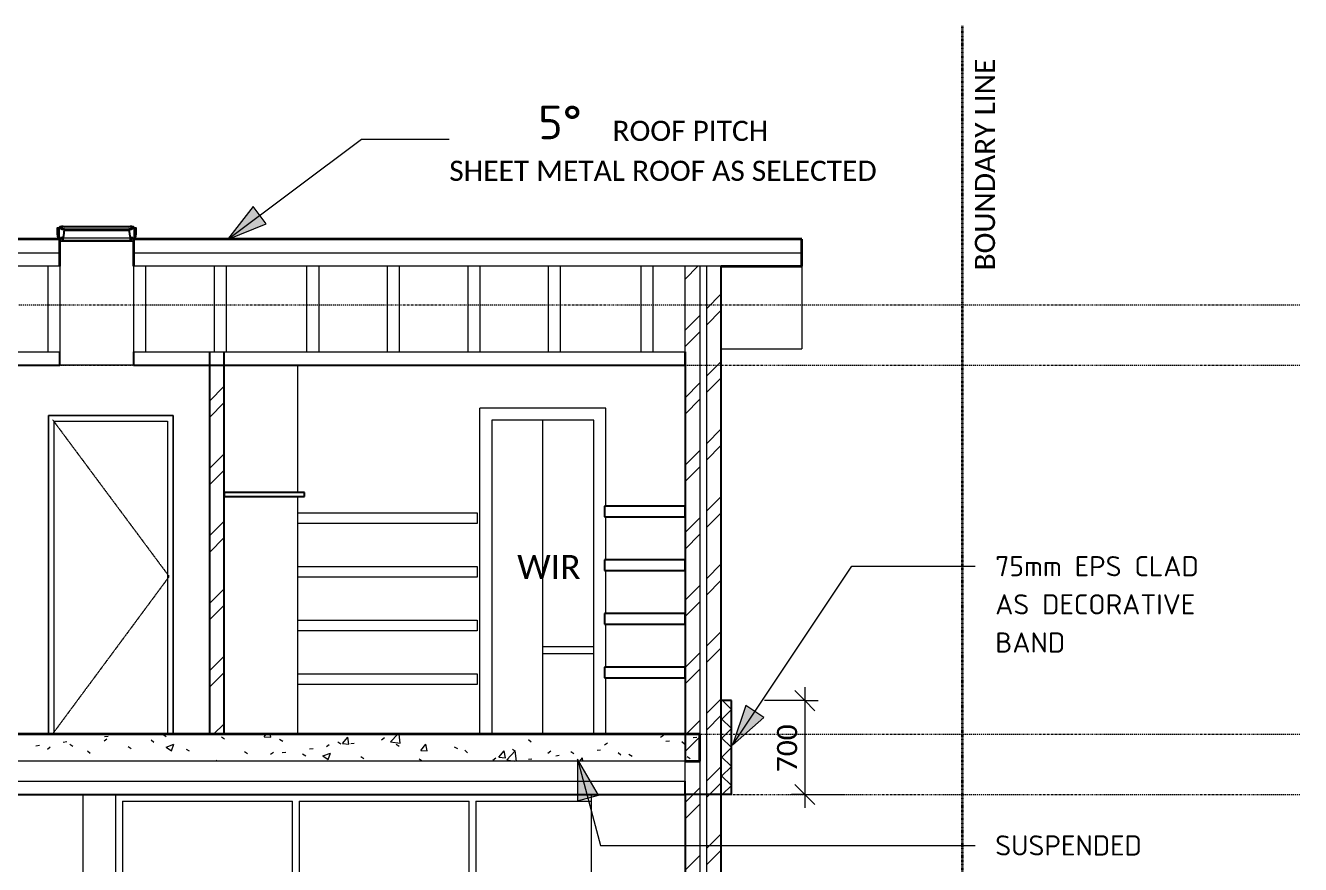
# Model space of a CAD drawing. Header units: millimetres. Extents: x 21429 to 43897, y 26965 to 37621.
# Drawn here: x 34395 to 43897, y 31369 to 37621 of the extents above; entities that cross this region are included whole.
import ezdxf

# ---------------------------------------------------------------- set-up
doc = ezdxf.new("R2010")
doc.units = ezdxf.units.MM
for name, pattern in [('Centre', [30, 12, -6, 6, -6]), ('Dash dot', [8, 4, -2, 0, -2]), ('Dashed - Tight 0_18 Pen', [3.46, 1.2, -0.53, 1.2, -0.53])]:
    doc.linetypes.add(name, pattern=pattern)
for name, color, linetype, lineweight in [('A-ANNO-DIMS', 211, 'Continuous', 9), ('A-ANNO-DIMS-100', 211, 'Continuous', 9), ('A-AREA-IDEN', 2, 'Continuous', 9), ('A-CLNG', 13, 'Continuous', 9), ('A-DETL', 90, 'Continuous', 9), ('A-DETL-THIN', 151, 'Continuous', 9), ('A-DOOR', 31, 'Continuous', 9), ('A-DOOR-FRAM', 31, 'Continuous', 9), ('A-FLOR', 192, 'Continuous', 9), ('A-FLOR-LEVL', 51, 'Continuous', 9), ('A-FLOR-PATT', 8, 'Continuous', 35), ('A-GLAZ', 151, 'Continuous', 9), ('A-ROOF', 132, 'Continuous', 9), ('A-ROOF-IDEN', 132, 'Continuous', 9), ('A-WALL', 113, 'Continuous', 9), ('A-WALL-PATT', 111, 'Continuous', 25), ('G-ANNO-TEXT', 231, 'Continuous', 9), ('I-WALL', 2, 'Continuous', 9), ('Q-CASE', 31, 'Continuous', 9)]:
    doc.layers.add(name, color=color, linetype=linetype, lineweight=lineweight)
doc.styles.add('Calibri', font='calibri.ttf', dxfattribs={"height": 150})
doc.styles.add('Calibri_1', font='calibri.ttf', dxfattribs={"height": 180})
doc.styles.add('ISOCPEUR_1', font='ISOCPEUR.ttf', dxfattribs={"height": 150})
doc.styles.add('ISOCPEUR_B', font='', dxfattribs={"height": 250})
doc.styles.get('ISOCPEUR_B').set_extended_font_data('ISOCPEUR', bold=True)
doc.dimstyles.new('1_5mm_Calibrii', dxfattribs={"dimscale": 304.8, "dimtxt": 176.602264, "dimasz": 0.492126, "dimexe": 0.328084, "dimexo": 0.0625, "dimgap": 0, "dimtad": 1, "dimdec": 0, "dimzin": 0, "dimdsep": 46, "dimtxsty": 'Calibri', "dimblk1": 'OBLIQUE', "dimblk2": 'OBLIQUE', "dimsah": 1, "dimcen": 0.09, "dimdle": 0.328084, "dimazin": 0, "dimtfac": 1, "dimtdec": 4, "dimtix": 1, "dimtmove": 0, "dimatfit": 3, "dimfxl": 0.984252, "dimfxlon": 1, "dimtvp": 1, "dimtolj": 1, "dimtzin": 0, "dimarcsym": 2})
pattern_1 = [(45, (33633.57, 18106.9), (-251.447, 251.447), []), (45, (33633.57, 18487.9), (-251.447, 251.447), [])]

# ---------------------------------------------------------------- blocks, each defined once
blk = doc.blocks.new('3 PANEL 2 transom - AFA1842 SP-1980656-SECTION E-E')
at = {"layer": 'A-GLAZ'}
blk.add_line((38630.4, 32990), (38250.4, 32990), dxfattribs=at)
blk = doc.blocks.new('VELUX FS   deck mounted   fixed - C01-1726125-SECTION E-E')
at = {"layer": 'A-GLAZ', "lineweight": 25}
for p, q in [((34631.7, 36110.2), (34631.7, 36064)), ((34632.5, 36110.4), (34650.9, 36112.3)), ((34632.5, 36064), (34632.5, 36110.4)), ((34650.9, 36113.1), (34632.6, 36111.2)), ((34649.9, 36118.4), (34649.9, 36115.2)), ((34650.6, 36115.2), (34650.6, 36118.4)), ((34650.9, 36112.3), (34651.3, 36113.7)), ((35186, 36120.2), (34664.9, 36120.2)), ((34664.9, 36120.2), (34664.9, 36103.6)), ((34687.2, 36120.6), (34687.4, 36121.3)), ((35163.5, 36121.3), (35163.7, 36120.6)), ((35186, 36103.6), (35186, 36120.2)), ((35199.6, 36113.7), (35199.9, 36112.3)), ((35199.9, 36112.3), (35218.4, 36110.4)), ((35218.3, 36111.2), (35200, 36113.1)), ((35200.2, 36118.4), (35200.2, 36115.2)), ((35201, 36115.2), (35201, 36118.4)), ((35218.4, 36110.4), (35218.4, 36064)), ((35219.2, 36064), (35219.2, 36110.2)), ((34634.9, 36068.8), (34633.6, 36063.9)), ((34634.4, 36063.7), (34635.7, 36068.5)), ((34635.7, 36068.5), (34634.9, 36068.8)), ((34649.7, 36107.1), (34642.7, 36103.9)), ((34642.7, 36103.9), (34642.7, 36062.8)), ((34642.7, 36062.8), (34643.7, 36062.8)), ((34643.7, 36062.8), (34643.7, 36029.2)), ((34643.7, 36029.2), (34650.4, 36029.2)), ((34659.1, 36107.1), (34649.7, 36107.1)), ((34650.4, 36029.2), (34654.9, 36041.7)), ((34654.9, 36041.7), (34667.9, 36041.7)), ((34659.1, 36103.6), (34659.1, 36107.1)), ((34685.1, 36103.6), (34659.1, 36103.6)), ((34664.9, 36103.6), (35186, 36103.6)), ((34667.9, 36041.7), (34667.9, 36030.2)), ((34667.9, 36030.2), (34674.9, 36030.2)), ((34674.9, 36030.2), (34674.9, 36049.3)), ((34674.9, 36049.3), (34678.1, 36049.3)), ((34679.6, 36050.6), (34685.1, 36103.6)), ((35191.8, 36103.6), (35165.7, 36103.6)), ((35165.7, 36103.6), (35171.3, 36050.6)), ((35172.8, 36049.3), (35176, 36049.3)), ((35176, 36049.3), (35176, 36030.2)), ((35176, 36030.2), (35183, 36030.2)), ((35183, 36030.2), (35183, 36041.7)), ((35183, 36041.7), (35196, 36041.7)), ((35201.2, 36107.1), (35191.8, 36107.1)), ((35191.8, 36107.1), (35191.8, 36103.6)), ((35196, 36041.7), (35200.4, 36029.2)), ((35200.4, 36029.2), (35207.2, 36029.2)), ((35208.2, 36103.9), (35201.2, 36107.1)), ((35207.2, 36029.2), (35207.2, 36062.8)), ((35207.2, 36062.8), (35208.2, 36062.8)), ((35208.2, 36062.8), (35208.2, 36103.9)), ((35216, 36068.8), (35215.2, 36068.5)), ((35215.2, 36068.5), (35216.5, 36063.7)), ((35217.3, 36063.9), (35216, 36068.8))]:
    blk.add_line(p, q, dxfattribs=at)
at = {"layer": 'A-GLAZ'}
for p, q in [((34649.9, 36113), (34649.9, 36115.2)), ((34650.6, 36113.3), (34650.6, 36115.2)), ((34650.9, 36107.1), (34650.9, 36112.3)), ((34651.3, 36107.1), (34651.3, 36113.7)), ((35199.6, 36113.7), (35199.6, 36107.1)), ((35199.9, 36112.3), (35199.9, 36107.1)), ((35200.2, 36115.2), (35200.2, 36113.3)), ((35201, 36115.2), (35201, 36113)), ((34631.7, 36064), (34631.7, 36047.9)), ((34632.5, 36094), (34642.9, 36095.9)), ((34642.7, 36094), (34632.5, 36094)), ((34632.5, 36048), (34632.5, 36064)), ((34633, 36046.7), (34642.7, 36046.7)), ((34634.4, 36050.9), (34633.6, 36048)), ((34634.4, 36047.8), (34635.7, 36052.7)), ((34634.9, 36065.7), (34634.9, 36068.8)), ((34642.7, 36052.9), (34634.9, 36052.9)), ((34635.7, 36068.5), (34635.7, 36052.7)), ((34635.7, 36052.7), (34642.7, 36052.7)), ((34650.4, 36015), (34654.9, 36027.8)), ((35200.4, 36015), (34650.4, 36015)), ((34654.9, 36027.8), (34654.9, 36041.7)), ((34667.9, 36027.8), (34654.9, 36027.8)), ((34667.9, 36017.5), (34667.9, 36030.2)), ((35183, 36017.5), (34667.9, 36017.5)), ((35176, 36037), (34674.9, 36037)), ((34674.9, 36030.2), (34674.9, 36018.1)), ((35176, 36018.1), (34674.9, 36018.1)), ((34679.6, 36047.7), (34678.1, 36047.7)), ((34679.6, 36047.7), (34678.1, 36047.7)), ((34679.6, 36038.8), (34685.1, 36091.8)), ((34685.1, 36091.8), (34685.1, 36103.6)), ((35165.7, 36091.8), (34685.1, 36091.8)), ((35165.7, 36103.6), (35165.7, 36091.8)), ((35165.7, 36091.8), (35171.3, 36038.8)), ((35172.8, 36047.7), (35171.3, 36047.7)), ((35172.8, 36047.7), (35171.3, 36047.7)), ((35176, 36018.1), (35176, 36030.2)), ((35183, 36030.2), (35183, 36017.5)), ((35196, 36027.8), (35183, 36027.8)), ((35196, 36041.7), (35196, 36027.8)), ((35196, 36027.8), (35200.4, 36015)), ((35208, 36095.9), (35218.4, 36094)), ((35218.4, 36094), (35208.2, 36094)), ((35216, 36052.9), (35208.2, 36052.9)), ((35208.2, 36052.7), (35215.2, 36052.7)), ((35208.2, 36046.7), (35217.9, 36046.7)), ((35215.2, 36052.7), (35215.2, 36068.5)), ((35215.2, 36052.7), (35216.5, 36047.8)), ((35216, 36068.8), (35216, 36065.7)), ((35217.3, 36048), (35216.5, 36050.9)), ((35218.4, 36064), (35218.4, 36048)), ((35219.2, 36047.9), (35219.2, 36064))]:
    blk.add_line(p, q, dxfattribs=at)
at = {"layer": 'A-GLAZ', "lineweight": 18}
for p, q in [((34611.6, 36031.4), (34611.6, 36029.2)), ((34642.7, 36031.4), (34611.6, 36031.4)), ((34611.6, 36029.2), (34643.7, 36029.2)), ((34643.7, 36062.8), (34642.7, 36062.8)), ((34642.7, 36062.8), (34642.7, 36031.4)), ((34643.7, 36029.2), (34643.7, 36062.8)), ((35208.2, 36062.8), (35207.2, 36062.8)), ((35207.2, 36062.8), (35207.2, 36029.2)), ((35207.2, 36029.2), (35239.3, 36029.2)), ((35208.2, 36031.4), (35208.2, 36062.8)), ((35239.3, 36031.4), (35208.2, 36031.4)), ((35239.3, 36029.2), (35239.3, 36031.4))]:
    blk.add_line(p, q, dxfattribs=at)
at = {"layer": 'A-GLAZ', "lineweight": 25, "flags": 128}
for points in [[(34632.6, 36111.2), (34632.4, 36111.1), (34632.1, 36111), (34632, 36110.9), (34631.8, 36110.7), (34631.8, 36110.5), (34631.7, 36110.2)], [(34651.8, 36121), (34651.1, 36120.7), (34650.6, 36120.3), (34650.2, 36119.7), (34649.9, 36119.1), (34649.9, 36118.4)], [(34649.9, 36115.2), (34649.9, 36114.6), (34650.1, 36114), (34650.4, 36113.5), (34650.9, 36113.1)], [(34650.6, 36118.4), (34650.7, 36118.9), (34650.9, 36119.3), (34651.2, 36119.7), (34651.6, 36120.1), (34652, 36120.3)], [(34651.3, 36113.7), (34651, 36114), (34650.8, 36114.4), (34650.7, 36114.8), (34650.6, 36115.2)], [(34687.4, 36121.3), (34675.6, 36123.8), (34663.5, 36123.7), (34651.8, 36121)], [(34652, 36120.3), (34663.6, 36122.9), (34675.5, 36123), (34687.2, 36120.6)], [(35199.1, 36121), (35187.4, 36123.7), (35175.3, 36123.8), (35163.5, 36121.3)], [(35163.7, 36120.6), (35175.4, 36123), (35187.3, 36122.9), (35198.9, 36120.3)], [(35198.9, 36120.3), (35199.3, 36120.1), (35199.7, 36119.7), (35200, 36119.3), (35200.2, 36118.9), (35200.2, 36118.4)], [(35201, 36118.4), (35201, 36119.1), (35200.7, 36119.7), (35200.3, 36120.3), (35199.8, 36120.7), (35199.1, 36121)], [(35200.2, 36115.2), (35200.2, 36114.8), (35200.1, 36114.4), (35199.9, 36114), (35199.6, 36113.7)], [(35200, 36113.1), (35200.4, 36113.5), (35200.8, 36114), (35201, 36114.6), (35201, 36115.2)], [(35219.2, 36110.2), (35219.1, 36110.5), (35219.1, 36110.7), (35218.9, 36110.9), (35218.7, 36111), (35218.5, 36111.1), (35218.3, 36111.2)], [(34631.7, 36064), (34631.8, 36063.7), (34631.9, 36063.4), (34632.1, 36063.2), (34632.3, 36062.9), (34632.6, 36062.8), (34632.9, 36062.7), (34633.2, 36062.7), (34633.5, 36062.8), (34633.8, 36062.9), (34634.1, 36063.1), (34634.3, 36063.4), (34634.4, 36063.7)], [(34633.6, 36063.9), (34633.6, 36063.8), (34633.5, 36063.7), (34633.4, 36063.6), (34633.3, 36063.5), (34633.1, 36063.5), (34633, 36063.5), (34632.9, 36063.5), (34632.8, 36063.6), (34632.7, 36063.7), (34632.6, 36063.8), (34632.5, 36063.9), (34632.5, 36064)], [(34678.1, 36049.3), (34678.5, 36049.3), (34678.8, 36049.4), (34679.1, 36049.6), (34679.4, 36049.9), (34679.5, 36050.2)], [(35171.3, 36050.6), (35171.4, 36050.2), (35171.5, 36049.9), (35171.8, 36049.6), (35172.1, 36049.4), (35172.4, 36049.3), (35172.8, 36049.3)], [(35216.5, 36063.7), (35216.6, 36063.4), (35216.8, 36063.1), (35217.1, 36062.9), (35217.4, 36062.8), (35217.7, 36062.7), (35218, 36062.7), (35218.3, 36062.8), (35218.6, 36062.9), (35218.8, 36063.2), (35219, 36063.4), (35219.1, 36063.7), (35219.2, 36064)], [(35218.4, 36064), (35218.4, 36063.9), (35218.3, 36063.8), (35218.2, 36063.7), (35218.1, 36063.6), (35218, 36063.5), (35217.9, 36063.5), (35217.8, 36063.5), (35217.6, 36063.5), (35217.5, 36063.6), (35217.4, 36063.7), (35217.3, 36063.8), (35217.3, 36063.9)]]:
    blk.add_lwpolyline(points, dxfattribs=at)
at = {"layer": 'A-GLAZ'}
for points in [[(34657.2, 36107.4), (34659.3, 36108.1), (34661.5, 36108.7), (34663.6, 36109.1)], [(35187.3, 36109.1), (35189.4, 36108.7), (35191.5, 36108.1), (35193.7, 36107.4)], [(34633.6, 36048), (34633.6, 36047.9), (34633.6, 36047.8), (34633.5, 36047.7)]]:
    blk.add_open_spline(points, degree=3, dxfattribs=at)
for points, knots in [([(34631.7, 36047.9), (34631.7, 36047.8), (34631.7, 36047.6), (34631.8, 36047.4), (34631.9, 36047.3), (34632, 36047.1), (34632.1, 36047), (34632.3, 36046.9), (34632.4, 36046.8), (34632.6, 36046.8), (34632.7, 36046.7), (34632.9, 36046.7), (34633.1, 36046.7), (34633.3, 36046.7), (34633.4, 36046.8), (34633.6, 36046.8), (34633.8, 36046.9), (34633.9, 36047.1), (34634, 36047.2), (34634.1, 36047.3), (34634.3, 36047.5), (34634.3, 36047.7), (34634.4, 36047.8)], [0, 0, 0, 0, 0.090909, 0.136364, 0.181818, 0.227273, 0.272727, 0.318182, 0.363636, 0.409091, 0.454545, 0.5, 0.545455, 0.590909, 0.636364, 0.681818, 0.727273, 0.772727, 0.818182, 0.863636, 0.909091, 1, 1, 1, 1]), ([(34632.7, 36047.6), (34632.7, 36047.6), (34632.6, 36047.7), (34632.5, 36047.8), (34632.5, 36047.9), (34632.5, 36048)], [0.6818182, 0.6818182, 0.6818182, 0.6818182, 0.7727273, 0.8636364, 1, 1, 1, 1]), ([(34678.1, 36037.3), (34678.2, 36037.3), (34678.4, 36037.3), (34678.6, 36037.4), (34678.8, 36037.5), (34679, 36037.6), (34679.1, 36037.8), (34679.2, 36037.9), (34679.4, 36038.1), (34679.4, 36038.2), (34679.5, 36038.5), (34679.6, 36038.6), (34679.6, 36038.8)], [0, 0, 0, 0, 0.166667, 0.25, 0.333333, 0.416667, 0.5, 0.583333, 0.666667, 0.75, 0.833333, 1, 1, 1, 1]), ([(35171.3, 36038.8), (35171.3, 36038.6), (35171.3, 36038.5), (35171.4, 36038.2), (35171.5, 36038.1), (35171.6, 36037.9), (35171.8, 36037.8), (35171.9, 36037.6), (35172.1, 36037.5), (35172.2, 36037.4), (35172.5, 36037.3), (35172.7, 36037.3), (35172.8, 36037.3)], [-1, -1, -1, -1, -0.833333, -0.75, -0.666667, -0.583333, -0.5, -0.416667, -0.333333, -0.25, -0.166667, 0, 0, 0, 0]), ([(35216.5, 36047.8), (35216.5, 36047.7), (35216.6, 36047.5), (35216.7, 36047.3), (35216.9, 36047.2), (35217, 36047.1), (35217.1, 36046.9), (35217.3, 36046.8), (35217.5, 36046.8), (35217.6, 36046.7), (35217.8, 36046.7), (35218, 36046.7), (35218.2, 36046.7), (35218.3, 36046.8), (35218.5, 36046.8), (35218.6, 36046.9), (35218.8, 36047), (35218.9, 36047.1), (35219, 36047.3), (35219.1, 36047.4), (35219.1, 36047.6), (35219.2, 36047.8), (35219.2, 36047.9)], [-1, -1, -1, -1, -0.909091, -0.863636, -0.818182, -0.772727, -0.727273, -0.681818, -0.636364, -0.590909, -0.545455, -0.5, -0.454545, -0.409091, -0.363636, -0.318182, -0.272727, -0.227273, -0.181818, -0.136364, -0.090909, 0, 0, 0, 0]), ([(35217.5, 36047.6), (35217.4, 36047.7), (35217.4, 36047.8), (35217.3, 36047.9), (35217.3, 36048)], [-0.2272727, -0.2272727, -0.2272727, -0.2272727, -0.1363636, 0, 0, 0, 0]), ([(35218.4, 36048), (35218.4, 36047.9), (35218.3, 36047.8), (35218.3, 36047.7), (35218.3, 36047.7)], [-1, -1, -1, -1, -0.8636364, -0.7727273, -0.7727273, -0.7727273, -0.7727273])]:
    blk.add_open_spline(points, degree=3, knots=knots, dxfattribs=at)
blk = doc.blocks.new('Single - Timber Frame  - 870x2400-2599501-SECTION E-E')
at = {"layer": 'A-DOOR', "linetype": 'Dashed - Tight 0_18 Pen'}
for p, q in [((34595.4, 34685), (35465.4, 33515)), ((35465.4, 33515), (34595.4, 32340))]:
    blk.add_line(p, q, dxfattribs=at)
at = {"layer": 'A-DOOR'}
blk.add_line((34607.4, 32345), (35453.4, 32345), dxfattribs=at)
at = {"layer": 'A-DOOR-FRAM'}
for p, q in [((35495.4, 34715), (34565.4, 34715)), ((34565.4, 34715), (34565.4, 32340)), ((35495.4, 32340), (35495.4, 34715)), ((34607.4, 34673), (35453.4, 34673)), ((34607.4, 32340), (34607.4, 34673)), ((35453.4, 34673), (35453.4, 32340))]:
    blk.add_line(p, q, dxfattribs=at)
blk = doc.blocks.new('Linen shelves - Linen shelves-2457071-SECTION E-E')
at = {"layer": 'Q-CASE', "lineweight": 25}
for p, q in [((39310.4, 34040), (38710.4, 34040)), ((38710.4, 34040), (38710.4, 33960)), ((39310.4, 33960), (39310.4, 34040)), ((38710.4, 33960), (39310.4, 33960)), ((39310.4, 33640), (38710.4, 33640)), ((38710.4, 33640), (38710.4, 33560)), ((39310.4, 33560), (39310.4, 33640)), ((38710.4, 33560), (39310.4, 33560)), ((39310.4, 33240), (38710.4, 33240)), ((38710.4, 33240), (38710.4, 33160)), ((39310.4, 33160), (39310.4, 33240)), ((38710.4, 33160), (39310.4, 33160)), ((39310.4, 32840), (38710.4, 32840)), ((38710.4, 32840), (38710.4, 32760)), ((39310.4, 32760), (39310.4, 32840)), ((38710.4, 32760), (39310.4, 32760))]:
    blk.add_line(p, q, dxfattribs=at)
blk = doc.blocks.new('custom - equal Panel M_6 PANEL HORIZONTAL_ - AFA3042T SP-2001726-SECTION E-E')
at = {"layer": 'A-GLAZ'}
for p, q in [((35067.9, 28890), (35067.9, 31890)), ((35117.9, 31840), (35117.9, 29890)), ((35117.9, 31840), (36384.5, 31840)), ((36384.5, 29890), (36384.5, 31840)), ((36434.5, 31840), (36434.5, 29890)), ((36434.5, 31840), (37701.4, 31840)), ((37701.4, 29890), (37701.4, 31840)), ((37751.4, 31840), (37751.4, 29890)), ((37751.4, 31840), (38610.4, 31840)), ((35117.9, 29890), (36384.5, 29890)), ((36384.5, 29840), (35117.9, 29840)), ((35117.9, 29840), (35117.9, 28940)), ((36384.5, 28940), (36384.5, 29840)), ((36434.5, 29890), (37701.4, 29890)), ((36434.5, 29840), (36434.5, 28940)), ((37701.4, 29840), (36434.5, 29840)), ((37701.4, 28940), (37701.4, 29840)), ((37751.4, 29890), (38610.4, 29890)), ((38610.4, 29840), (37751.4, 29840)), ((37751.4, 29840), (37751.4, 28940)), ((35117.9, 28940), (36384.5, 28940)), ((36434.5, 28940), (36510.4, 28940)), ((37510.4, 28940), (37701.4, 28940)), ((37751.4, 28940), (38610.4, 28940))]:
    blk.add_line(p, q, dxfattribs=at)
blk = doc.blocks.new('89563_Cavity_Sliding_Door_single - 820CSD-2448972-SECTION E-E')
at = {"layer": 'A-DOOR'}
blk.add_line((38250.4, 32340), (38250.4, 34680), dxfattribs=at)
at = {"layer": 'A-DOOR-FRAM'}
for p, q in [((37780.4, 32340), (37780.4, 34770)), ((38720.4, 34770), (37780.4, 34770)), ((38720.4, 34040), (38720.4, 34770)), ((37870.4, 34680), (37870.4, 32340)), ((38630.4, 34680), (37870.4, 34680)), ((38630.4, 32340), (38630.4, 34680)), ((38720.4, 33640), (38720.4, 33960)), ((38720.4, 33240), (38720.4, 33560)), ((38720.4, 32840), (38720.4, 33160)), ((38720.4, 32340), (38720.4, 32760))]:
    blk.add_line(p, q, dxfattribs=at)
blk = doc.blocks.new('DIMBLOCK1-SECTION E-E')
at = {"layer": 'A-ANNO-DIMS-100'}
for p, q in [((40203.6, 32690), (40203.6, 31790)), ((40203.6, 32590), (40128.6, 32665)), ((40203.6, 32590), (39903.6, 32590)), ((40203.6, 32590), (40278.6, 32515)), ((40203.6, 32590), (40303.6, 32590)), ((40203.6, 31890), (40128.6, 31965)), ((40203.6, 31890), (40103.6, 31890)), ((40203.6, 31890), (40278.6, 31815)), ((40203.6, 31890), (40503.6, 31890))]:
    blk.add_line(p, q, dxfattribs=at)
at = {"layer": 'A-ANNO-DIMS-100', "color": 0, "insert": (39995.7, 32057.6), "char_height": 150, "width": 437.742, "attachment_point": 1, "rotation": 90, "line_spacing_factor": 1.158048, "style": 'Calibri'}
blk.add_mtext('700', dxfattribs=at)
blk = doc.blocks.new('_Oblique')
at = {"color": 0, "linetype": 'ByBlock', "lineweight": -2}
blk.add_line((-0.5, -0.5), (0.5, 0.5), dxfattribs=at)

msp = doc.modelspace()

# ---------------------------------------------------------------- hatches: boundary and pattern name
at = {"layer": 'A-FLOR-PATT', "lineweight": 9}
h = msp.add_hatch(dxfattribs=at)
h.set_pattern_fill('FP_2', color=256, style=0, pattern_type=2)
h.set_pattern_definition([(50, (33633.57, 18106.9), (582.989, -51.005), [60.96, -670.56]), (355, (33633.6, 18106.9), (-112.777, 611.382), [48.768, -536.448]), (100.451, (33682.15, 18102.63), (470.216, 560.373), [51.808, -569.888]), (46.184, (33633.6, 18269.44), (867.453, -134.537), [91.44, -1005.84]), (96.636, (33705.9, 18258.2), (759.69, 791.77), [77.71, -854.83]), (351.184, (33633.6, 18269.4), (759.696, 791.76), [73.15, -804.67]), (21, (33714.85, 18228.8), (485.166, -327.249), [60.96, -670.56]), (326, (33714.85, 18228.8), (197.767, 589.402), [48.768, -536.448]), (71.451, (33755.3, 18201.53), (682.934, 262.148), [51.808, -569.888]), (37.5, (33633.57, 18106.88), (9.883, 270.576), [26.822, -503.123, 26.822, -517.754, -538.48]), (37.5, (33633.57, 18106.88), (9.883, 270.576), [-1074.522, 26.822, -511.658]), (7.5, (33633.57, 18106.88), (213.8225, 320.578), [26.822, -283.667, 26.822, -490.931, -205.232]), (7.5, (33633.57, 18106.88), (213.8225, 320.578), [-828.243, 26.822, -178.41]), (327.5, (33452.32, 18106.88), (433.891, -18.3325), [26.822, -176.378, 26.822, -1448.41]), (327.5, (33452.32, 18106.88), (433.891, -18.3325), [-230.022, -607.162, 26.822, -814.426]), (317.5, (33371.04, 18106.9), (474.014, 81.365), [26.822, -237.338, 26.822, -991.616]), (317.5, (33371.04, 18106.9), (474.014, 81.365), [-290.982, -394.208, 26.822, -570.586])])
h.paths.add_polyline_path([(38740.6, 32140), (39420.4, 32140), (39420.4, 32340), (28135.4, 32340), (28135.4, 32140), (37769.9, 32140)])
at = {"layer": 'A-ROOF-IDEN'}
msp.add_hatch(color=256, dxfattribs=at).paths.add_polyline_path([(35899.5, 36027.4), (36188, 36142.4), (36091.9, 36271.3)])
at = {"layer": 'A-WALL-PATT', "lineweight": 9}
h = msp.add_hatch(dxfattribs=at)
h.set_pattern_fill('FP_1', color=256, style=0, pattern_type=2)
h.set_pattern_definition(pattern_1)
h.paths.add_polyline_path([(39310.4, 31890), (39420.4, 31890), (39420.4, 35827.4), (39310.4, 35827.4), (39310.4, 31959.7)])
h = msp.add_hatch(dxfattribs=at)
h.set_pattern_fill('FP_1', color=256, style=0, pattern_type=2)
h.set_pattern_definition(pattern_1)
h.paths.add_polyline_path([(39470.4, 31890), (39580.4, 31890), (39580.4, 35827.4), (39470.4, 35827.4), (39470.4, 31959.7)])
h = msp.add_hatch(dxfattribs=at)
h.set_pattern_fill('FP_1', color=256, style=0, pattern_type=2)
h.set_pattern_definition(pattern_1)
h.paths.add_polyline_path([(35875.4, 32340), (35875.4, 35190), (35765.4, 35190), (35765.4, 32340), (35828.5, 32340)])
h = msp.add_hatch(dxfattribs=at)
h.set_pattern_fill('FP_3', color=256, angle=135, style=0, pattern_type=2)
h.set_pattern_definition([(135, (39655.45, 32240), (-70.71, -70.71), []), (225, (39655.45, 32240), (70.71, -70.71), [])])
h.paths.add_polyline_path([(39655.4, 31890), (39655.4, 32590), (39580.4, 32590), (39580.4, 31890)])
h = msp.add_hatch(dxfattribs=at)
h.set_pattern_fill('FP_1', color=256, style=0, pattern_type=2)
h.set_pattern_definition(pattern_1)
h.paths.add_polyline_path([(39310.4, 28890), (39420.4, 28890), (39420.4, 31890), (39310.4, 31890), (39310.4, 28962.7)])
h = msp.add_hatch(dxfattribs=at)
h.set_pattern_fill('FP_1', color=256, style=0, pattern_type=2)
h.set_pattern_definition(pattern_1)
h.paths.add_polyline_path([(39470.4, 28804), (39580.4, 28804), (39580.4, 31890), (39470.4, 31890), (39470.4, 28962.7)])
at = {"layer": 'G-ANNO-TEXT'}
for points in [[(39663.8, 32258.5), (39897, 32463.5), (39763.3, 32552.7)], [(38509.6, 32153.6), (38509.4, 31843), (38664.7, 31884.5)]]:
    msp.add_hatch(color=7, dxfattribs=at).paths.add_polyline_path(points)

# ---------------------------------------------------------------- linework, layer by layer
at = {"layer": 'A-CLNG', "lineweight": 25}
for p, q in [((34651, 35090), (34651, 35190)), ((35201, 35190), (35201, 35090)), ((39310.4, 35090), (39310.4, 35190)), ((28245.4, 35090), (34651, 35090)), ((35201, 35090), (39310.4, 35090)), ((39310.4, 31890), (39310.4, 31990)), ((28245.4, 31890), (39310.4, 31890))]:
    msp.add_line(p, q, dxfattribs=at)
at = {"layer": 'A-CLNG'}
msp.add_line((35201, 35090), (34651, 35090), dxfattribs=at)
at = {"layer": 'A-DETL', "linetype": 'Dash dot', "lineweight": 35}
msp.add_line((41377.3, 29442), (41377.3, 37620.8), dxfattribs=at)
at = {"layer": 'A-DETL'}
for p, q in [((34560.4, 35827.4), (34560.4, 35190)), ((34650.4, 35827.4), (34650.4, 35190)), ((35200.4, 35827.4), (35200.4, 35190)), ((35290.4, 35827.4), (35290.4, 35190)), ((35800.4, 35827.4), (35800.4, 35190)), ((35890.4, 35827.4), (35890.4, 35190)), ((36490.4, 35827.4), (36490.4, 35190)), ((36580.4, 35827.4), (36580.4, 35190)), ((37090.4, 35827.4), (37090.4, 35190)), ((37180.4, 35827.4), (37180.4, 35190)), ((37690.4, 35827.4), (37690.4, 35190)), ((37780.4, 35827.4), (37780.4, 35190)), ((38290.4, 35827.4), (38290.4, 35190)), ((38380.4, 35827.4), (38380.4, 35190)), ((38980.4, 35827.4), (38980.4, 35190)), ((39070.4, 35827.4), (39070.4, 35190)), ((35220.4, 32140), (34670.4, 32140)), ((34670.4, 31990), (35220.4, 31990))]:
    msp.add_line(p, q, dxfattribs=at)
at = {"layer": 'A-DETL-THIN'}
for p, q in [((34650.4, 35827.4), (28245.4, 35827.4)), ((39310.4, 35827.4), (35200.4, 35827.4)), ((39310.4, 35190), (39310.4, 35827.4)), ((28245.4, 35190), (34650.4, 35190)), ((35200.4, 35190), (39310.4, 35190)), ((34670.4, 32140), (28245.4, 32140)), ((39310.4, 32140), (35220.4, 32140)), ((39310.4, 31990), (39310.4, 32140)), ((28245.4, 31990), (34670.4, 31990)), ((35220.4, 31990), (39310.4, 31990))]:
    msp.add_line(p, q, dxfattribs=at)
at = {"layer": 'A-FLOR'}
msp.add_line((38250.4, 32940), (38630.4, 32940), dxfattribs=at)
at = {"layer": 'A-FLOR', "lineweight": 35}
for p, q in [((39420.4, 32340), (28135.4, 32340)), ((39420.4, 32140), (39420.4, 32340)), ((39310.4, 32140), (39420.4, 32140))]:
    msp.add_line(p, q, dxfattribs=at)
at = {"layer": 'A-FLOR-LEVL', "linetype": 'Centre'}
for p, q in [((21428.8, 35540), (43897.3, 35540)), ((21428.8, 35090), (43897.3, 35090)), ((21428.8, 32340), (43897.3, 32340)), ((21428.8, 31890), (43897.3, 31890))]:
    msp.add_line(p, q, dxfattribs=at)
at = {"layer": 'A-ROOF', "lineweight": 35}
for p, q in [((34650.4, 36029.2), (27375.4, 36029.2)), ((34650.4, 35827.4), (34650.4, 36029.2)), ((40180.4, 36029.2), (35200.4, 36029.2)), ((35200.4, 36029.2), (35200.4, 35827.4)), ((40180.4, 35827.4), (40180.4, 36029.2)), ((39580.4, 35827.4), (40180.4, 35827.4))]:
    msp.add_line(p, q, dxfattribs=at)
at = {"layer": 'A-ROOF'}
for p, q in [((27375.4, 36028.2), (34650.4, 36028.2)), ((34650.4, 36015), (35200.4, 36015)), ((35200.4, 36028.2), (40180.4, 36028.2)), ((27375.4, 35927.8), (34650.4, 35927.8)), ((35200.4, 35927.8), (40180.4, 35927.8)), ((40180.4, 35827.4), (40180.4, 35211.4)), ((39580.4, 35211.4), (40180.4, 35211.4))]:
    msp.add_line(p, q, dxfattribs=at)
at = {"layer": 'A-ROOF-IDEN'}
for p, q in [((35899.5, 36027.4), (36900.3, 36774.2)), ((36900.3, 36774.2), (37553.2, 36774.2)), ((36091.9, 36271.3), (35899.5, 36027.4)), ((36188, 36142.4), (36091.9, 36271.3)), ((35899.5, 36027.4), (36188, 36142.4))]:
    msp.add_line(p, q, dxfattribs=at)
at = {"layer": 'A-WALL'}
for p, q in [((39580.4, 35827.4), (39310.4, 35827.4)), ((39420.4, 35827.4), (39420.4, 28890)), ((39470.4, 35827.4), (39470.4, 28804)), ((34565.4, 32340), (34565.4, 34715)), ((34565.4, 34715), (35495.4, 34715)), ((35495.4, 34715), (35495.4, 32340)), ((34825.4, 28890), (34825.4, 31890)), ((35067.9, 28890), (35067.9, 31890)), ((38610.4, 31890), (38610.4, 28890))]:
    msp.add_line(p, q, dxfattribs=at)
at = {"layer": 'A-WALL', "lineweight": 25}
for p, q in [((39580.4, 28804), (39580.4, 35827.4)), ((35765.4, 35190), (35765.4, 32340)), ((35875.4, 32340), (35875.4, 35190)), ((39310.4, 35190), (39310.4, 32140)), ((39655.4, 32590), (39580.4, 32590)), ((39655.4, 31890), (39655.4, 32590)), ((39310.4, 31890), (39310.4, 28890)), ((39655.4, 31890), (39310.4, 31890))]:
    msp.add_line(p, q, dxfattribs=at)
at = {"layer": 'G-ANNO-TEXT', "color": 7}
for p, q in [((39663.8, 32258.5), (40552.4, 33591.8)), ((40552.4, 33591.8), (41472.2, 33591.8)), ((39763.3, 32552.7), (39663.8, 32258.5)), ((39897, 32463.5), (39763.3, 32552.7)), ((39663.8, 32258.5), (39897, 32463.5)), ((38509.6, 32153.6), (38509.4, 31843)), ((38664.7, 31884.5), (38509.6, 32153.6)), ((38509.6, 32153.6), (38681.3, 31510.9)), ((38509.4, 31843), (38664.7, 31884.5)), ((38681.3, 31510.9), (41472.2, 31510.9))]:
    msp.add_line(p, q, dxfattribs=at)
at = {"layer": 'I-WALL'}
for p, q in [((36425.4, 34140), (36425.4, 35090)), ((36425.4, 33990), (36425.4, 34110)), ((36425.4, 33590), (36425.4, 33910)), ((36425.4, 33190), (36425.4, 33510)), ((36425.4, 32790), (36425.4, 33110)), ((36425.4, 32340), (36425.4, 32710)), ((34825.4, 32345), (34825.4, 32340))]:
    msp.add_line(p, q, dxfattribs=at)
at = {"layer": 'Q-CASE', "lineweight": 25}
for p, q in [((36475.4, 34140), (35875.4, 34140)), ((35875.4, 34140), (35875.4, 34110)), ((36475.4, 34110), (36475.4, 34140)), ((35875.4, 34110), (36475.4, 34110))]:
    msp.add_line(p, q, dxfattribs=at)
at = {"layer": 'Q-CASE'}
for p, q in [((36425.4, 33990), (37760.4, 33990)), ((36425.4, 33910), (36425.4, 33990)), ((37760.4, 33990), (37760.4, 33910)), ((37760.4, 33910), (36425.4, 33910)), ((36425.4, 33590), (37760.4, 33590)), ((36425.4, 33510), (36425.4, 33590)), ((37760.4, 33590), (37760.4, 33510)), ((37760.4, 33510), (36425.4, 33510)), ((36425.4, 33190), (37760.4, 33190)), ((36425.4, 33110), (36425.4, 33190)), ((37760.4, 33190), (37760.4, 33110)), ((37760.4, 33110), (36425.4, 33110)), ((36425.4, 32790), (37760.4, 32790)), ((36425.4, 32710), (36425.4, 32790)), ((37760.4, 32790), (37760.4, 32710)), ((37760.4, 32710), (36425.4, 32710))]:
    msp.add_line(p, q, dxfattribs=at)

# ---------------------------------------------------------------- block references
at = {"layer": 'A-DOOR'}
msp.add_blockref('Single - Timber Frame  - 870x2400-2599501-SECTION E-E', (0, 0), dxfattribs=at)
at = {"layer": 'A-DOOR-FRAM'}
msp.add_blockref('89563_Cavity_Sliding_Door_single - 820CSD-2448972-SECTION E-E', (0, 0), dxfattribs=at)
at = {"layer": 'A-GLAZ'}
for name in ['VELUX FS   deck mounted   fixed - C01-1726125-SECTION E-E', '3 PANEL 2 transom - AFA1842 SP-1980656-SECTION E-E', 'custom - equal Panel M_6 PANEL HORIZONTAL_ - AFA3042T SP-2001726-SECTION E-E']:
    msp.add_blockref(name, (0, 0), dxfattribs=at)
at = {"layer": 'Q-CASE'}
msp.add_blockref('Linen shelves - Linen shelves-2457071-SECTION E-E', (0, 0), dxfattribs=at)

# ---------------------------------------------------------------- texts
at = {"layer": 'A-AREA-IDEN', "insert": (38059.4, 33675.4), "char_height": 180, "width": 577.215, "attachment_point": 1, "style": 'Calibri_1'}
msp.add_mtext('WIR', dxfattribs=at)
at = {"layer": 'A-ROOF-IDEN', "attachment_point": 1}
for s, insert, char_height, width, style in [('5°', (38216.3, 37023.8), 250, 416.877, 'ISOCPEUR_B'), ('      ROOF PITCH', (38452.8, 36911), 150, 1859.915, 'Calibri'), ('SHEET METAL ROOF AS SELECTED', (37553.2, 36613.3), 150, 4040.505, 'Calibri')]:
    msp.add_mtext(s, dxfattribs=dict(at, insert=insert, char_height=char_height, width=width, style=style))
at = {"layer": 'G-ANNO-TEXT', "color": 5, "insert": (41470.6, 35795.3), "char_height": 150, "width": 2004.219, "attachment_point": 1, "rotation": 90, "style": 'Calibri'}
msp.add_mtext('BOUNDARY LINE', dxfattribs=at)
at = {"layer": 'G-ANNO-TEXT', "color": 7, "char_height": 150, "attachment_point": 1, "style": 'ISOCPEUR_1'}
for s, insert, width in [('75mm EPS CLAD', (41622.2, 33666.8), 1779.746), ('AS DECORATIVE ', (41622.2, 33382.4), 1867.932), ('BAND', (41622.2, 33098), 593.249), ('SUSPENDED ', (41622.2, 31585.9), 1378.902)]:
    msp.add_mtext(s, dxfattribs=dict(at, insert=insert, width=width))

# ---------------------------------------------------------------- dimensions: what is measured, and where the dimension line sits
at = {"layer": 'A-ANNO-DIMS'}
dim = msp.add_linear_dim(base=(40203.6, 31890), p1=(39903.6, 32590), p2=(40503.6, 31890), angle=90, dimstyle='1_5mm_Calibrii', override={"dimpost": '<>', "dimfxl": 921.954446}, dxfattribs=at)
dim.commit()
dim.dimension.update_dxf_attribs({"geometry": 'DIMBLOCK1-SECTION E-E', "text_midpoint": (40126.7, 32240)})

doc.saveas('drawing.dxf')
